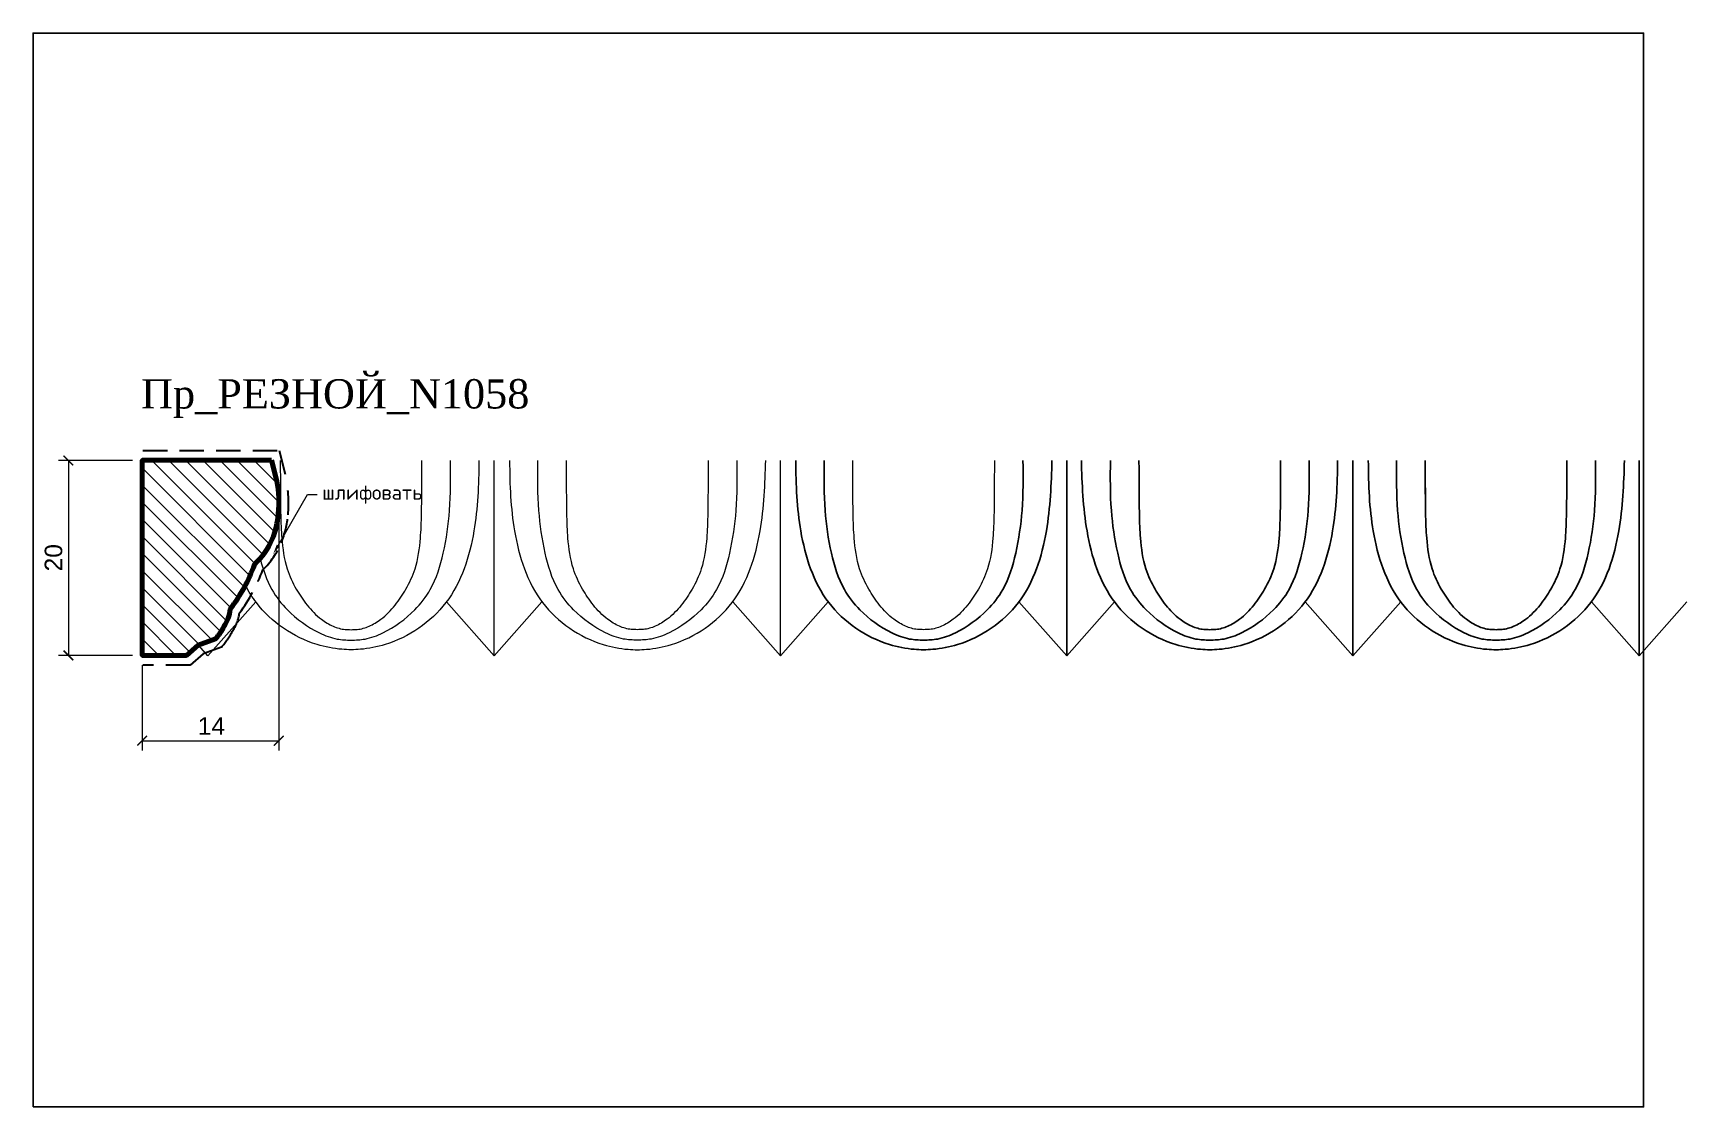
# Model space of a CAD drawing. Header units: millimetres. Extents: x 1319 to 1488, y -2059 to -1949.
import ezdxf
from ezdxf import colors
from ezdxf.entities.mleader import LeaderData, LeaderLine
from ezdxf.math import Vec2, Vec3

# ---------------------------------------------------------------- set-up
doc = ezdxf.new("R2010")
doc.units = ezdxf.units.MM
doc.linetypes.add('HIDDEN', pattern=[0.375, 0.25, -0.125])
for name, color, linetype, lineweight in [('0.15', 7, 'Continuous', 15), ('линия 50', 1, 'Continuous', 140), ('служебный слой РАЗМЕРЫ', 7, 'Continuous', 9)]:
    doc.layers.add(name, color=color, linetype=linetype, lineweight=lineweight)
doc.layers.add('Outside panel', color=7, linetype='Continuous', lineweight=18, true_color=0x7f5e57)
doc.layers.add('размеры в модели', color=7, linetype='Continuous')
doc.styles.add('ELECT', font='times.ttf')
doc.styles.get("Standard").update_dxf_attribs({"font": 'arial.ttf'})
doc.styles.add('ЕСКД профили текст', font='isocpeur.ttf')
doc.dimstyles.new('M_1', dxfattribs={"dimtxt": 1.8, "dimasz": 1, "dimexe": 1, "dimexo": 1, "dimgap": 0.6, "dimtad": 1, "dimdec": 0, "dimdsep": 46, "dimtxsty": 'Standard', "dimblk": 'ARCHTICK', "dimcen": -5, "dimclrd": 7, "dimclre": 7, "dimclrt": 7, "dimadec": 0, "dimazin": 0, "dimtfac": 1, "dimtdec": 0, "dimtmove": 0, "dimatfit": 3, "dimfxl": 1, "dimtolj": 1, "dimtzin": 0, "dimlwd": 5, "dimlwe": 5, "dimarcsym": 0})

# ---------------------------------------------------------------- blocks, each defined once
blk = doc.blocks.new('_ArchTick')
at = {"color": 0, "linetype": 'ByBlock', "const_width": 0.15}
blk.add_lwpolyline([(-0.5, -0.5), (0.5, 0.5)], dxfattribs=at)
blk = doc.blocks.new('*D3')
at = {"layer": 'Defpoints', "color": 0, "ltscale": 1000, "transparency": 16777216}
for p in [(1343.903090824035, -1997.457798573319), (1329.907022562762, -2012.852122485609), (1343.903090824035, -2021.588061579925)]:
    blk.add_point(p, dxfattribs=at)
at = {"layer": 'размеры в модели', "color": 7, "lineweight": 5, "ltscale": 1000, "transparency": 16777216}
for p, q in [((1343.903090824035, -1998.457798573319), (1343.903090824035, -2022.588061579925)), ((1329.907022562762, -2013.852122485609), (1329.907022562762, -2022.588061579925)), ((1329.907022562762, -2021.588061579925), (1343.903090824035, -2021.588061579925))]:
    blk.add_line(p, q, dxfattribs=at)
at = {"layer": 'размеры в модели', "color": 7, "lineweight": 5, "ltscale": 1000, "transparency": 16777216, "rotation": 180}
blk.add_blockref('_ArchTick', (1329.907022562762, -2021.588061579925), dxfattribs=at)
at = {"layer": 'размеры в модели', "color": 7, "lineweight": 5, "ltscale": 1000, "transparency": 16777216}
blk.add_blockref('_ArchTick', (1343.903090824035, -2021.588061579925), dxfattribs=at)
at = {"layer": 'размеры в модели', "color": 7, "ltscale": 1000, "transparency": 16777216, "insert": (1336.997008759539, -2020.084378087429), "char_height": 1.8, "attachment_point": 5}
blk.add_mtext('\\A1;14', dxfattribs=at)
blk = doc.blocks.new('*D2')
at = {"layer": 'Defpoints', "color": 0, "ltscale": 1000, "transparency": 16777216}
for p in [(1329.907022562762, -1992.882282573076), (1322.348852384731, -2012.852122485566), (1329.907022562762, -2012.852122485566)]:
    blk.add_point(p, dxfattribs=at)
at = {"layer": 'размеры в модели', "color": 7, "lineweight": 5, "ltscale": 1000, "transparency": 16777216}
for p, q in [((1328.907022562762, -1992.882282573076), (1321.348852384731, -1992.882282573076)), ((1322.348852384731, -1992.882282573076), (1322.348852384731, -2012.852122485566)), ((1328.907022562762, -2012.852122485566), (1321.348852384731, -2012.852122485566))]:
    blk.add_line(p, q, dxfattribs=at)
for p, rotation in [((1322.348852384731, -1992.882282573076), 90), ((1322.348852384731, -2012.852122485566), 270)]:
    blk.add_blockref('_ArchTick', p, dxfattribs=dict(at, rotation=rotation))
at = {"layer": 'размеры в модели', "color": 7, "ltscale": 1000, "transparency": 16777216, "insert": (1320.829821006831, -2002.84571153087), "char_height": 1.8, "attachment_point": 5, "rotation": 90}
blk.add_mtext('\\A1;20', dxfattribs=at)

msp = doc.modelspace()

# ---------------------------------------------------------------- hatches: boundary and pattern name
at = {"layer": 'Outside panel', "ltscale": 1000}
h = msp.add_hatch(dxfattribs=at)
h.set_pattern_fill('ANSI31', color=256, scale=9.894831059293374, angle=89.99999999999999)
h.set_pattern_definition([(135, (-308725.532981495, 91819.96561276764), (-0.874587767590202, -0.8745877675902015), [])])
edge = h.paths.add_edge_path()
edge.add_line((1343.167565942462, -1992.852122485565), (1343.702198253315, -1994.990163553026))
edge.add_arc((1331.496982405322, -1997.225797004416), 12.40827751241354, -5.216801607269417, 10.379822018373886, ccw=False)
edge.add_arc((1335.194262571993, -1997.646473256653), 8.688456638826692, 337.7560126187765, 355.3289647788396, ccw=False)
edge.add_arc((1336.318086133, -1997.988777684615), 7.519472107723771, 312.62165362994125, 336.9285284639848, ccw=False)
edge.add_arc((1325.748002951044, -1998.001440172942), 16.60637012090019, 322.49796893100574, 340.58359568454415, ccw=False)
edge.add_arc((1335.167803570115, -2007.762223601676), 3.770745846879945, 325.616142994291, 354.6893912728619, ccw=False)
edge.add_arc((1331.394774228462, -2006.215973267099), 7.804683417122139, 320.68927500766983, 331.90314563811023, ccw=False)
edge.add_line((1337.433426649379, -2011.160440900814), (1335.633544037886, -2011.815402946304))
edge.add_line((1335.633544037886, -2011.815402946304), (1334.450012147612, -2012.852122485565))
edge.add_line((1334.450012147612, -2012.852122485565), (1329.907022562762, -2012.852122485565))
edge.add_line((1329.907022562762, -2012.852122485565), (1329.907022562762, -1992.852122485565))
edge.add_line((1329.907022562762, -1992.852122485565), (1343.167565942462, -1992.852122485565))

# ---------------------------------------------------------------- linework, layer by layer
at = {"color": 7, "ltscale": 1000}
for p, q in [((1424.626264307601, -2012.882282573075), (1424.626264307601, -1992.882282573075)), ((1446.543695192271, -1992.882282573075), (1446.54404318002, -1996.348907563879)), ((1453.952086915448, -2012.882282573075), (1453.952086915448, -1992.882282573075)), ((1453.952086915448, -2012.882282573075), (1453.952086915448, -1992.882282573075)), ((1461.360478638624, -1992.882282573075), (1461.360130650875, -1996.348907563879)), ((1483.277909523295, -2012.882282573075), (1483.277909523295, -1992.882282573075))]:
    msp.add_line(p, q, dxfattribs=at)
at = {"color": 6, "ltscale": 1000}
msp.add_lwpolyline([(1318.728547950894, -2059.102004212626), (1483.728547950894, -2059.102004212626), (1483.728547950894, -1949.102004212626), (1318.728547950894, -1949.102004212626)], close=True, dxfattribs=at)
at = {"color": 7, "ltscale": 1000}
for points in [[(1424.626264307601, -2012.882282573075), (1419.732037851772, -2007.361656797337)], [(1424.626264307601, -2012.882282573075), (1429.520490763196, -2007.361656797337)], [(1453.952086915448, -2012.882282573075), (1449.057860459619, -2007.361656797337)], [(1453.952086915448, -2012.882282573075), (1458.846313371276, -2007.361656797337)], [(1483.277909523295, -2012.882282573075), (1478.383683067699, -2007.361656797337)], [(1483.277909523295, -2012.882282573075), (1488.172135979123, -2007.361656797337)]]:
    msp.add_lwpolyline(points, dxfattribs=at)
for points, knots in [([(1396.879084614524, -1992.88228257306), (1396.881358776194, -1995.429098609107), (1397.101951010245, -2000.384255149489), (1399.439690662268, -2007.855531365931), (1404.819308870192, -2011.51505198775), (1408.469687400106, -2012.217781073035), (1409.647112482413, -2012.26270515818), (1409.963352348841, -2012.270055952395), (1410.279592215036, -2012.26270515818), (1411.457017297576, -2012.217781073035), (1415.10739582749, -2011.51505198775), (1420.487014035181, -2007.855531365931), (1422.846703966567, -2000.314103369048), (1423.051323217991, -1995.288845545525), (1423.120406965445, -1992.882282573119)], [0, 0, 0, 0, 1.327346089446264, 2.814998689197442, 4.24287631321598, 4.73132320102871, 4.910391852860402, 4.910391852860402, 4.910391852860402, 5.089460504692095, 5.577907392504825, 7.005785016523363, 8.49343761627454, 9.860622324894095, 9.860622324894095, 9.860622324894095, 9.860622324894095]), ([(1420.147716472809, -1992.882282573002), (1420.16659384868, -1994.594654970948), (1420.186916080955, -1997.779572241096), (1419.535513294813, -2002.232779279962), (1418.480804967414, -2005.812704864453), (1416.259533012239, -2008.626816346805), (1413.899358807317, -2010.315949077922), (1411.5714764853, -2011.23745136059), (1410.442387478612, -2011.277025967051), (1409.963352348841, -2011.288951471361), (1409.48431721907, -2011.277025967051), (1408.355228212149, -2011.23745136059), (1406.027345890365, -2010.315949077922), (1403.667171685211, -2008.626816346805), (1401.445899730268, -2005.812704864453), (1400.391191402869, -2002.232779279962), (1399.73978861696, -1997.779572241096), (1399.760110849467, -1994.59465497089), (1399.778988225105, -1992.882282572886)], [0.05885364356722806, 0.05885364356722806, 0.05885364356722806, 0.05885364356722806, 1.02675885118681, 1.859784441946807, 2.608252833622828, 3.102244787443854, 3.862155964051977, 4.228512544870596, 4.49848658593993, 4.49848658593993, 4.49848658593993, 4.768460627009264, 5.134817207827883, 5.894728384436006, 6.388720338257032, 7.137188729933053, 7.970214320693049, 8.938119528327315, 8.938119528327315, 8.938119528327315, 8.938119528327315]), ([(1452.373444000445, -1992.88228257306), (1452.371169838774, -1995.429098609107), (1452.150577604723, -2000.384255149489), (1449.812837952701, -2007.855531365931), (1444.433219744777, -2011.51505198775), (1440.782841214863, -2012.217781073035), (1439.605416132556, -2012.26270515818), (1439.289176266127, -2012.270055952395), (1438.972936399932, -2012.26270515818), (1437.795511317392, -2012.217781073035), (1434.145132787478, -2011.51505198775), (1428.765514579787, -2007.855531365931), (1426.405824648402, -2000.314103369048), (1426.201205396977, -1995.288845545525), (1426.132121649523, -1992.882282573119)], [0, 0, 0, 0, 1.327346089446264, 2.814998689197442, 4.24287631321598, 4.73132320102871, 4.910391852860402, 4.910391852860402, 4.910391852860402, 5.089460504692095, 5.577907392504825, 7.005785016523363, 8.49343761627454, 9.860622324894095, 9.860622324894095, 9.860622324894095, 9.860622324894095]), ([(1429.104812142159, -1992.882282573002), (1429.085934766288, -1994.594654970948), (1429.065612534014, -1997.779572241096), (1429.717015320155, -2002.232779279962), (1430.771723647555, -2005.812704864453), (1432.99299560273, -2008.626816346805), (1435.353169807651, -2010.315949077922), (1437.681052129668, -2011.23745136059), (1438.810141136357, -2011.277025967051), (1439.289176266127, -2011.288951471361), (1439.768211395898, -2011.277025967051), (1440.897300402819, -2011.23745136059), (1443.225182724604, -2010.315949077922), (1445.585356929758, -2008.626816346805), (1447.8066288847, -2005.812704864453), (1448.8613372121, -2002.232779279962), (1449.512739998008, -1997.779572241096), (1449.492417765501, -1994.59465497089), (1449.473540389863, -1992.882282572886)], [0.05885364356722806, 0.05885364356722806, 0.05885364356722806, 0.05885364356722806, 1.02675885118681, 1.859784441946807, 2.608252833622828, 3.102244787443854, 3.862155964051977, 4.228512544870596, 4.49848658593993, 4.49848658593993, 4.49848658593993, 4.768460627009264, 5.134817207827883, 5.894728384436006, 6.388720338257032, 7.137188729933053, 7.970214320693049, 8.938119528327315, 8.938119528327315, 8.938119528327315, 8.938119528327315]), ([(1432.034657339984, -1992.88228257306), (1432.048872504802, -1997.830139219674), (1432.073257578024, -2000.395683982322), (1432.511969306692, -2003.73238540467), (1433.584051019232, -2006.002518270718), (1434.750503467116, -2007.75621125623), (1436.027113106287, -2009.072806776006), (1437.383659643539, -2009.894672434224), (1438.453441770234, -2010.212769211532), (1439.08202146734, -2010.210107827414), (1439.289176266127, -2010.21701726524), (1439.496331064915, -2010.210107827414), (1440.124910762021, -2010.212769211532), (1441.194692888716, -2009.894672434224), (1442.551239425968, -2009.072806776006), (1443.827849065372, -2007.75621125623), (1444.994301513023, -2006.002518270718), (1446.066383225563, -2003.73238540467), (1446.505094954464, -2000.395683982322), (1446.529480027453, -1997.830139219674), (1446.543695192271, -1992.88228257306)], [0, 0, 0, 0, 0.8484110345627505, 1.455386969664649, 1.884248096510404, 2.257041445017628, 2.646796838907303, 2.910853201759705, 3.149091891606488, 3.266167241075615, 3.266167241075615, 3.266167241075615, 3.383242590544742, 3.621481280391525, 3.885537643243927, 4.275293037133602, 4.648086385640826, 5.076947512486581, 5.683923447588479, 6.53233448215123, 6.53233448215123, 6.53233448215123, 6.53233448215123]), ([(1455.530729830451, -1992.88228257306), (1455.533003992121, -1995.429098609107), (1455.753596226172, -2000.384255149489), (1458.091335878195, -2007.855531365931), (1463.470954086119, -2011.51505198775), (1467.121332616032, -2012.217781073035), (1468.29875769834, -2012.26270515818), (1468.614997564768, -2012.270055952395), (1468.931237430963, -2012.26270515818), (1470.108662513503, -2012.217781073035), (1473.759041043417, -2011.51505198775), (1479.138659251108, -2007.855531365931), (1481.498349182493, -2000.314103369048), (1481.702968433918, -1995.288845545525), (1481.772052181372, -1992.882282573119)], [0, 0, 0, 0, 1.327346089446264, 2.814998689197442, 4.24287631321598, 4.73132320102871, 4.910391852860402, 4.910391852860402, 4.910391852860402, 5.089460504692095, 5.577907392504825, 7.005785016523363, 8.49343761627454, 9.860622324894095, 9.860622324894095, 9.860622324894095, 9.860622324894095]), ([(1478.799361688736, -1992.882282573002), (1478.818239064607, -1994.594654970948), (1478.838561296881, -1997.779572241096), (1478.18715851074, -2002.232779279962), (1477.132450183341, -2005.812704864453), (1474.911178228165, -2008.626816346805), (1472.551004023244, -2010.315949077922), (1470.223121701227, -2011.23745136059), (1469.094032694538, -2011.277025967051), (1468.614997564768, -2011.288951471361), (1468.135962434997, -2011.277025967051), (1467.006873428076, -2011.23745136059), (1464.678991106292, -2010.315949077922), (1462.318816901137, -2008.626816346805), (1460.097544946195, -2005.812704864453), (1459.042836618795, -2002.232779279962), (1458.391433832887, -1997.779572241096), (1458.411756065394, -1994.59465497089), (1458.430633441032, -1992.882282572886)], [0.05885364356722806, 0.05885364356722806, 0.05885364356722806, 0.05885364356722806, 1.02675885118681, 1.859784441946807, 2.608252833622828, 3.102244787443854, 3.862155964051977, 4.228512544870596, 4.49848658593993, 4.49848658593993, 4.49848658593993, 4.768460627009264, 5.134817207827883, 5.894728384436006, 6.388720338257032, 7.137188729933053, 7.970214320693049, 8.938119528327315, 8.938119528327315, 8.938119528327315, 8.938119528327315]), ([(1475.869516490911, -1992.88228257306), (1475.855301326093, -1997.830139219674), (1475.830916252871, -2000.395683982322), (1475.392204524203, -2003.73238540467), (1474.320122811663, -2006.002518270718), (1473.153670363779, -2007.75621125623), (1471.877060724608, -2009.072806776006), (1470.520514187356, -2009.894672434224), (1469.450732060661, -2010.212769211532), (1468.822152363555, -2010.210107827414), (1468.614997564768, -2010.21701726524), (1468.407842765981, -2010.210107827414), (1467.779263068875, -2010.212769211532), (1466.70948094218, -2009.894672434224), (1465.352934404928, -2009.072806776006), (1464.076324765523, -2007.75621125623), (1462.909872317872, -2006.002518270718), (1461.837790605332, -2003.73238540467), (1461.399078876431, -2000.395683982322), (1461.374693803442, -1997.830139219674), (1461.360478638624, -1992.88228257306)], [0, 0, 0, 0, 0.8484110345627505, 1.455386969664649, 1.884248096510404, 2.257041445017628, 2.646796838907303, 2.910853201759705, 3.149091891606488, 3.266167241075615, 3.266167241075615, 3.266167241075615, 3.383242590544742, 3.621481280391525, 3.885537643243927, 4.275293037133602, 4.648086385640826, 5.076947512486581, 5.683923447588479, 6.53233448215123, 6.53233448215123, 6.53233448215123, 6.53233448215123])]:
    msp.add_open_spline(points, degree=3, knots=knots, dxfattribs=at)
at = {"layer": '0.15', "color": 7, "ltscale": 1000}
for p, q in [((1365.974619091674, -2012.882282573075), (1365.974619091674, -1992.882282573075)), ((1395.300441699521, -2012.882282573075), (1395.300441699521, -1992.882282573075))]:
    msp.add_line(p, q, dxfattribs=at)
for points in [[(1336.648796483827, -2012.882282573075), (1341.543022939655, -2007.361656797337)], [(1365.974619091674, -2012.882282573075), (1361.080392636079, -2007.361656797337)], [(1365.974619091674, -2012.882282573075), (1370.868845547502, -2007.361656797337)], [(1395.300441699521, -2012.882282573075), (1390.406215243926, -2007.361656797337)], [(1395.300441699521, -2012.882282573075), (1400.194668155349, -2007.361656797337)], [(1336.648796483827, -2012.882282573075), (1335.706252637272, -2011.819104990005)]]:
    msp.add_lwpolyline(points, dxfattribs=at)
for points, knots in [([(1364.395976176904, -1992.88228257306), (1364.393702015233, -1995.429098609107), (1364.173109781183, -2000.384255149489), (1361.83537012916, -2007.855531365931), (1356.455751921236, -2011.51505198775), (1352.805373391322, -2012.217781073035), (1351.627948309015, -2012.26270515818), (1351.311708442587, -2012.270055952395), (1350.995468576391, -2012.26270515818), (1349.818043493851, -2012.217781073035), (1346.167664963938, -2011.51505198775), (1342.518048893031, -2009.032376682997), (1340.811019153869, -2006.294893768936), (1340.489574878895, -2005.677356317727)], [0, 0, 0, 0, 1.327346089446264, 2.814998689197442, 4.24287631321598, 4.73132320102871, 4.910391852860402, 4.910391852860402, 4.910391852860402, 5.089460504692095, 5.577907392504825, 7.005785016523363, 7.398771145706492, 7.398771145706492, 7.398771145706492, 7.398771145706492]), ([(1342.005471389344, -2002.937891901296), (1342.279511991841, -2004.042936596583), (1342.915282511338, -2005.966032596159), (1345.015527779189, -2008.626816346805), (1347.37570198411, -2010.315949077922), (1349.703584306128, -2011.23745136059), (1350.832673312816, -2011.277025967051), (1351.311708442587, -2011.288951471361), (1351.790743572357, -2011.277025967051), (1352.919832579279, -2011.23745136059), (1355.247714901063, -2010.315949077922), (1357.607889106217, -2008.626816346805), (1359.82916106116, -2005.812704864453), (1360.883869388559, -2002.232779279962), (1361.535272174468, -1997.779572241096), (1361.51494994196, -1994.59465497089), (1361.496072566322, -1992.882282572886)], [1.968884271661632, 1.968884271661632, 1.968884271661632, 1.968884271661632, 2.608252833622828, 3.102244787443854, 3.862155964051977, 4.228512544870596, 4.49848658593993, 4.49848658593993, 4.49848658593993, 4.768460627009264, 5.134817207827883, 5.894728384436006, 6.388720338257032, 7.137188729933053, 7.970214320693049, 8.938119528327315, 8.938119528327315, 8.938119528327315, 8.938119528327315]), ([(1344.057189516443, -1992.88228257306), (1344.071404681261, -1997.830139219674), (1344.095789754483, -2000.395683982322), (1344.534501483151, -2003.73238540467), (1345.606583195691, -2006.002518270718), (1346.773035643575, -2007.75621125623), (1348.049645282746, -2009.072806776006), (1349.406191819999, -2009.894672434224), (1350.475973946694, -2010.212769211532), (1351.1045536438, -2010.210107827414), (1351.311708442587, -2010.21701726524), (1351.518863241374, -2010.210107827414), (1352.14744293848, -2010.212769211532), (1353.217225065175, -2009.894672434224), (1354.573771602427, -2009.072806776006), (1355.850381241831, -2007.75621125623), (1357.016833689482, -2006.002518270718), (1358.088915402022, -2003.73238540467), (1358.527627130923, -2000.395683982322), (1358.552012203912, -1997.830139219674), (1358.56622736873, -1992.88228257306)], [0, 0, 0, 0, 0.8484110345627505, 1.455386969664649, 1.884248096510404, 2.257041445017628, 2.646796838907303, 2.910853201759705, 3.149091891606488, 3.266167241075615, 3.266167241075615, 3.266167241075615, 3.383242590544742, 3.621481280391525, 3.885537643243927, 4.275293037133602, 4.648086385640826, 5.076947512486581, 5.683923447588479, 6.53233448215123, 6.53233448215123, 6.53233448215123, 6.53233448215123]), ([(1367.553262006677, -1992.88228257306), (1367.555536168347, -1995.429098609107), (1367.776128402398, -2000.384255149489), (1370.113868054421, -2007.855531365931), (1375.493486262345, -2011.51505198775), (1379.143864792259, -2012.217781073035), (1380.321289874566, -2012.26270515818), (1380.637529740994, -2012.270055952395), (1380.953769607189, -2012.26270515818), (1382.131194689729, -2012.217781073035), (1385.781573219643, -2011.51505198775), (1391.161191427334, -2007.855531365931), (1393.52088135872, -2000.314103369048), (1393.725500610144, -1995.288845545525), (1393.794584357598, -1992.882282573119)], [0, 0, 0, 0, 1.327346089446264, 2.814998689197442, 4.24287631321598, 4.73132320102871, 4.910391852860402, 4.910391852860402, 4.910391852860402, 5.089460504692095, 5.577907392504825, 7.005785016523363, 8.49343761627454, 9.860622324894095, 9.860622324894095, 9.860622324894095, 9.860622324894095]), ([(1390.821893864962, -1992.882282573002), (1390.840771240833, -1994.594654970948), (1390.861093473108, -1997.779572241096), (1390.209690686966, -2002.232779279962), (1389.154982359567, -2005.812704864453), (1386.933710404392, -2008.626816346805), (1384.57353619947, -2010.315949077922), (1382.245653877453, -2011.23745136059), (1381.116564870765, -2011.277025967051), (1380.637529740994, -2011.288951471361), (1380.158494611223, -2011.277025967051), (1379.029405604302, -2011.23745136059), (1376.701523282518, -2010.315949077922), (1374.341349077364, -2008.626816346805), (1372.120077122421, -2005.812704864453), (1371.065368795022, -2002.232779279962), (1370.413966009113, -1997.779572241096), (1370.43428824162, -1994.59465497089), (1370.453165617258, -1992.882282572886)], [0.05885364356722806, 0.05885364356722806, 0.05885364356722806, 0.05885364356722806, 1.02675885118681, 1.859784441946807, 2.608252833622828, 3.102244787443854, 3.862155964051977, 4.228512544870596, 4.49848658593993, 4.49848658593993, 4.49848658593993, 4.768460627009264, 5.134817207827883, 5.894728384436006, 6.388720338257032, 7.137188729933053, 7.970214320693049, 8.938119528327315, 8.938119528327315, 8.938119528327315, 8.938119528327315]), ([(1387.892048667138, -1992.88228257306), (1387.87783350232, -1997.830139219674), (1387.853448429098, -2000.395683982322), (1387.41473670043, -2003.73238540467), (1386.34265498789, -2006.002518270718), (1385.176202540006, -2007.75621125623), (1383.899592900834, -2009.072806776006), (1382.543046363582, -2009.894672434224), (1381.473264236887, -2010.212769211532), (1380.844684539781, -2010.210107827414), (1380.637529740994, -2010.21701726524), (1380.430374942207, -2010.210107827414), (1379.801795245101, -2010.212769211532), (1378.732013118406, -2009.894672434224), (1377.375466581154, -2009.072806776006), (1376.09885694175, -2007.75621125623), (1374.932404494099, -2006.002518270718), (1373.860322781558, -2003.73238540467), (1373.421611052658, -2000.395683982322), (1373.397225979668, -1997.830139219674), (1373.38301081485, -1992.88228257306)], [0, 0, 0, 0, 0.8484110345627505, 1.455386969664649, 1.884248096510404, 2.257041445017628, 2.646796838907303, 2.910853201759705, 3.149091891606488, 3.266167241075615, 3.266167241075615, 3.266167241075615, 3.383242590544742, 3.621481280391525, 3.885537643243927, 4.275293037133602, 4.648086385640826, 5.076947512486581, 5.683923447588479, 6.53233448215123, 6.53233448215123, 6.53233448215123, 6.53233448215123]), ([(1417.217871274985, -1992.88228257306), (1417.203656110167, -1997.830139219674), (1417.179271036945, -2000.395683982322), (1416.740559308277, -2003.73238540467), (1415.668477595736, -2006.002518270718), (1414.502025147853, -2007.75621125623), (1413.225415508681, -2009.072806776006), (1411.868868971429, -2009.894672434224), (1410.799086844734, -2010.212769211532), (1410.170507147628, -2010.210107827414), (1409.963352348841, -2010.21701726524), (1409.756197550054, -2010.210107827414), (1409.127617852948, -2010.212769211532), (1408.057835726253, -2009.894672434224), (1406.701289189001, -2009.072806776006), (1405.424679549596, -2007.75621125623), (1404.258227101946, -2006.002518270718), (1403.186145389405, -2003.73238540467), (1402.747433660505, -2000.395683982322), (1402.723048587515, -1997.830139219674), (1402.708833422697, -1992.88228257306)], [0, 0, 0, 0, 0.8484110345627505, 1.455386969664649, 1.884248096510404, 2.257041445017628, 2.646796838907303, 2.910853201759705, 3.149091891606488, 3.266167241075615, 3.266167241075615, 3.266167241075615, 3.383242590544742, 3.621481280391525, 3.885537643243927, 4.275293037133602, 4.648086385640826, 5.076947512486581, 5.683923447588479, 6.53233448215123, 6.53233448215123, 6.53233448215123, 6.53233448215123])]:
    msp.add_open_spline(points, degree=3, knots=knots, dxfattribs=at)
at = {"layer": 'линия 50', "color": 1, "linetype": 'HIDDEN', "lineweight": 30, "ltscale": 10, "true_color": 0xff0909}
msp.add_lwpolyline([(1329.987750783283, -1991.852122485565), (1343.948299112624, -1991.852122485565), (1344.679927139205, -1994.777966537979, -0.06867985397653224), (1344.850148679408, -1998.44023362569, -0.07688918732433365), (1344.158981324417, -2001.320709195279, -0.09918695989663441), (1342.270281890418, -2004.084084950053, -0.07167348760259504), (1339.880982603074, -2008.501114214931, -0.1086159146263523), (1339.136589436803, -2010.40962887471, -0.05548231570421934), (1338.024961584259, -2012.009337203781), (1336.151539007329, -2012.691059820136), (1334.826055461319, -2013.852122485565), (1329.987750783283, -2013.852122485565)], format="xyb", dxfattribs=at)
at = {"layer": 'линия 50', "color": 7}
msp.add_lwpolyline([(1343.167565942462, -1992.852122485565), (1343.702198253315, -1994.990163553026, -0.06815836002956868), (1343.853862082538, -1998.354014832628, -0.07682709034850194), (1343.236126303509, -2000.935501454849, -0.1064582124204163), (1341.409927593846, -2003.521915249919, -0.07907764926024921), (1338.922363784699, -2008.111224800567, -0.127540859605085), (1338.27969696531, -2009.891693897007, -0.04896882641230062), (1337.433426649379, -2011.160440900814), (1335.633544037886, -2011.815402946304), (1334.450012147612, -2012.852122485565), (1329.907022562762, -2012.852122485565), (1329.907022562762, -1992.852122485565)], format="xyb", close=True, dxfattribs=at)

# ---------------------------------------------------------------- texts
at = {"color": 7, "ltscale": 1000, "style": 'ELECT'}
msp.add_text('Пр_РЕЗНОЙ_N1058', height=3, dxfattribs=at).set_placement((1329.795240944786, -1987.554848496569))

# ---------------------------------------------------------------- dimensions: what is measured, and where the dimension line sits
at = {"layer": 'размеры в модели', "color": 5, "ltscale": 1000}
dim = msp.add_linear_dim(base=(1322.348852384731, -2012.852122485566), p1=(1329.907022562762, -1992.882282573075), p2=(1329.907022562762, -2012.852122485565), angle=90, dimstyle='M_1', dxfattribs=at)
dim.commit()
dim.dimension.update_dxf_attribs({"geometry": '*D2', "text_midpoint": (1322.34885238473, -2002.84571153087), "dimtype": 128})
dim = msp.add_linear_dim(base=(1343.903090824035, -2021.588061579925), p1=(1329.907022562762, -2012.852122485609), p2=(1343.903090824035, -1997.457798573319), dimstyle='M_1', dxfattribs=at)
dim.commit()
dim.dimension.update_dxf_attribs({"geometry": '*D3', "text_midpoint": (1336.997008759539, -2021.588061579925), "dimtype": 128})

# ---------------------------------------------------------------- leaders
at = {"layer": 'служебный слой РАЗМЕРЫ'}
ml = msp.add_multileader_mtext('Standard', dxfattribs=at)
ml.set_content('\\A1;шлифовать', color=256, style='ЕСКД профили текст')
ml.set_leader_properties(color=256, linetype='ByLayer', lineweight=-1)
ml.build(insert=Vec2(0, 0))
ml.multileader.update_dxf_attribs({"dogleg_length": 1, "arrow_head_size": 1})
ctx = ml.context
ctx.base_point, ctx.char_height, ctx.arrow_head_size, ctx.landing_gap_size, ctx.plane_origin = Vec3(1347.841979322908, -1996.379842148177), 1.5, 1, 0.5, Vec3(1361.317320933169, -1970.211209854373)
notes = []
notes.append((ctx, [(1, (1, 1, 0), (1346.841979322908, -1996.379842148177), (1, 0), 1, [(0, [(1343.330181073583, -2002.457685352114)], 0, [])])]))
ctx.mtext.insert, ctx.mtext.flow_direction = Vec3(1348.341979322908, -1995.404842148171), 5
for ctx, leaders in notes:
    for number, flags, end, landing, length, lines in leaders:
        leader = LeaderData()
        leader.index, (leader.has_last_leader_line, leader.has_dogleg_vector, leader.attachment_direction) = number, flags
        leader.last_leader_point, leader.dogleg_vector, leader.dogleg_length = Vec3(end), Vec3(landing), length
        for number, points, colour, breaks in lines:
            line = LeaderLine()
            line.index, line.vertices, line.color, line.breaks = number, Vec3.list(points), colors.encode_raw_color(colour), breaks
            leader.lines.append(line)
        ctx.leaders.append(leader)

doc.saveas('drawing.dxf')
